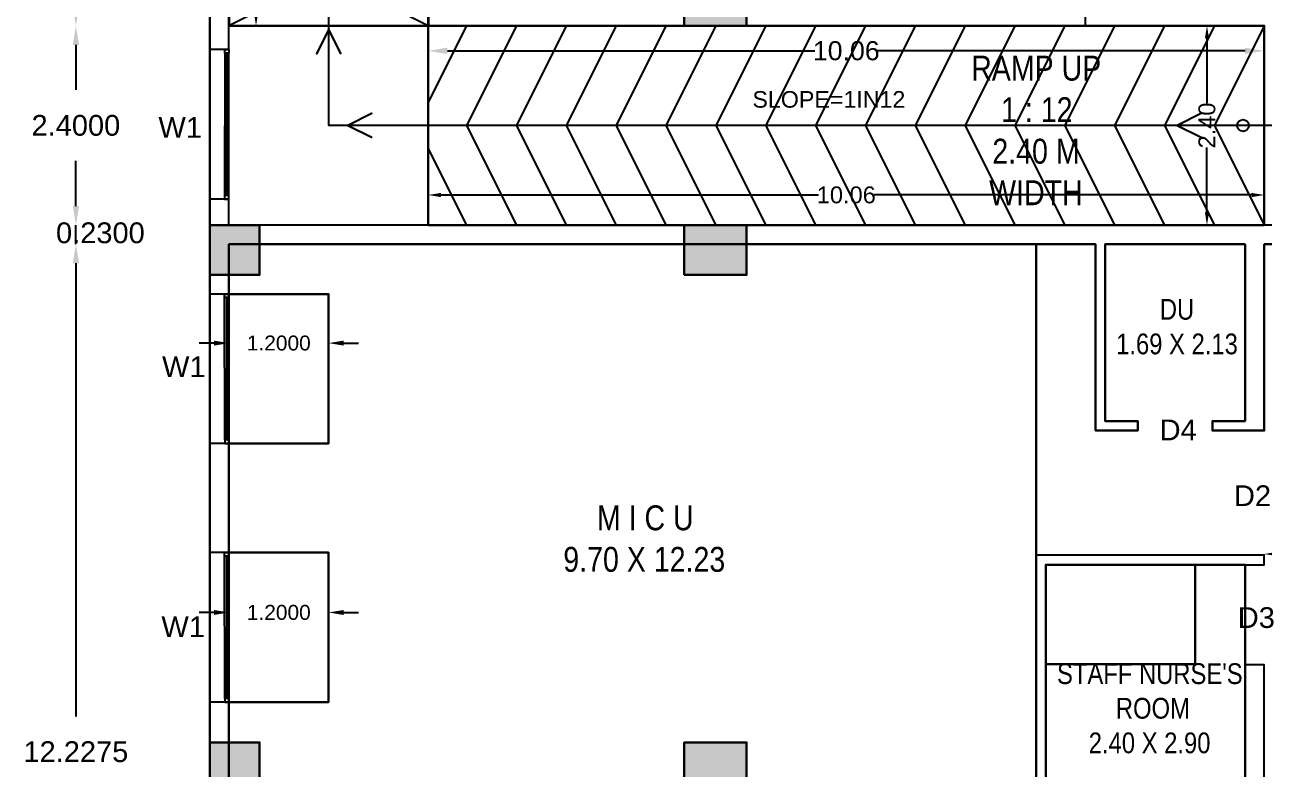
# Model space of a CAD drawing. Header units: metres. Extents: x -38 to 401, y 28 to 287.
# Drawn here: x 238.61 to 253.53, y 134.26 to 143.22 of the extents above; entities that cross this region are included whole.
import ezdxf

# ---------------------------------------------------------------- set-up
doc = ezdxf.new("R2010")
doc.units = ezdxf.units.M
for name, color, linetype in [('BLK_1_DA_RAMP_1', 30, 'Continuous'), ('BLK_1_FLR_4_AC_ROOM_1', 117, 'Continuous'), ('BLK_1_FLR_4_AC_ROOM_7', 117, 'Continuous'), ('BLK_1_FLR_4_ACROOM_1_LIGHT_VENTILATION_1', 117, 'Continuous'), ('BLK_1_FLR_4_ACROOM_1_LIGHT_VENTILATION_2', 117, 'Continuous'), ('BLK_1_FLR_4_ACROOM_7_LIGHT_VENTILATION_1', 117, 'Continuous'), ('BLK_1_FLR_4_CARPET_AREA', 10, 'Continuous'), ('PATH_WAY', 140, 'Continuous'), ('UBEAM', 1, 'Continuous'), ('UHATCH', 8, 'Continuous')]:
    doc.layers.add(name, color=color, linetype=linetype)
for name, color, linetype, lineweight in [('BLK_1_FLR_4_BLT_UP_AREA', 4, 'Continuous', 30), ('BLK_1_LVL_4_BLDG_FOOT_PRINT', 4, 'Continuous', 30), ('BLK_1_PLINTH_HEIGHT', 4, 'Continuous', 30), ('UCOLUMN', 6, 'Continuous', 30)]:
    doc.layers.add(name, color=color, linetype=linetype, lineweight=lineweight)
doc.styles.get("Standard").update_dxf_attribs({"font": 'arial.ttf'})
doc.dimstyles.get("Standard").update_dxf_attribs({"dimtxt": 0.18, "dimasz": 0.18, "dimexe": 0.18, "dimexo": 0.0625, "dimgap": 0.09, "dimtad": 0, "dimtih": 1, "dimtoh": 1, "dimdec": 4, "dimzin": 0, "dimdsep": 46, "dimtxsty": 'Standard', "dimcen": 0.09, "dimadec": 0, "dimazin": 0, "dimtfac": 1, "dimtdec": 4, "dimtofl": 0, "dimtmove": 0, "dimatfit": 3, "dimfxl": 0, "dimtolj": 1, "dimtzin": 0, "dimarcsym": 0})
doc.dimstyles.new('STANDARD$0', dxfattribs={"dimtxt": 7, "dimasz": 3, "dimexe": 3, "dimexo": 1, "dimgap": 1.5, "dimtad": 1, "dimdec": 1, "dimzin": 1, "dimdsep": 46, "dimlunit": 4, "dimtxsty": 'Standard', "dimblk": 'OBLIQUE', "dimcen": 0.09375, "dimdle": 1, "dimclrd": 8, "dimclre": 8, "dimclrt": 7, "dimadec": 1, "dimazin": 0, "dimtfac": 1, "dimtdec": 1, "dimtix": 1, "dimtmove": 2, "dimatfit": 3, "dimldrblk": 'ARCHTICK', "dimfxl": 0, "dimfrac": 2, "dimtolj": 1, "dimtzin": 0, "dimarcsym": 0})

# ---------------------------------------------------------------- blocks, each defined once
blk = doc.blocks.new('*D171')
at = {"color": 0, "lineweight": -2}
for p, q in [((243.701, 142.91), (248.124, 142.91)), ((253.301, 142.91), (248.878, 142.91))]:
    blk.add_line(p, q, dxfattribs=at)
at = {"color": 0}
for points in [[(243.701, 142.949), (243.701, 142.872), (243.471, 142.91)], [(253.301, 142.949), (253.301, 142.872), (253.531, 142.91)]]:
    blk.add_solid(points, dxfattribs=at)
at = {"layer": 'Defpoints', "color": 0}
for p in [(243.471, 143.211), (253.531, 143.211), (243.471, 142.91)]:
    blk.add_point(p, dxfattribs=at)
at = {"color": 0, "lineweight": 25, "insert": (248.501, 142.91), "char_height": 0.23, "attachment_point": 5}
blk.add_mtext('\\A1;10.06', dxfattribs=at)
blk = doc.blocks.new('600X600')
at = {"layer": 'UHATCH', "linetype": 'Continuous'}
h = blk.add_hatch(color=256, dxfattribs=at)
h.dxf.hatch_style = 1
h.paths.add_polyline_path([(600, 600), (0, 600), (0, 0), (600, 0)])
at = {"layer": 'UCOLUMN', "linetype": 'Continuous'}
blk.add_lwpolyline([(0, 0), (600, 0), (600, 600), (0, 600)], close=True, dxfattribs=at)
blk = doc.blocks.new('750 x 750')
blk.add_blockref('600X600', (0, 75))
blk = doc.blocks.new('600X750')
at = {"layer": 'UHATCH', "linetype": 'Continuous'}
h = blk.add_hatch(color=256, dxfattribs=at)
h.dxf.hatch_style = 1
h.paths.add_polyline_path([(0, 600), (-750, 600), (-750, 0), (0, 0)])
at = {"layer": 'UCOLUMN', "linetype": 'Continuous'}
blk.add_lwpolyline([(0, 0), (-750, 0), (-750, 600), (0, 600)], close=True, dxfattribs=at)
blk = doc.blocks.new('300 x 750')
at = {"layer": 'UHATCH', "linetype": 'Continuous'}
h = blk.add_hatch(color=256, dxfattribs=at)
h.dxf.hatch_style = 1
h.paths.add_polyline_path([(750, 0), (750, 300), (0, 300), (0, 0)])
at = {"layer": 'UCOLUMN', "linetype": 'Continuous'}
blk.add_lwpolyline([(0, 300), (0, 0), (750, 0), (750, 300)], close=True, dxfattribs=at)
blk = doc.blocks.new('ASDFSDFSDFDFD')
at = {"layer": 'UBEAM', "linetype": 'Continuous'}
for name, p in [('300 x 750', (-15840, 30920)), ('750 x 750', (-21550, 27845)), ('750 x 750', (-21550, 21615))]:
    blk.add_blockref(name, p, dxfattribs=at)
at = {"layer": 'UBEAM', "xscale": -1}
for p in [(-15840, 27920), (-15840, 21690)]:
    blk.add_blockref('600X750', p, dxfattribs=at)
blk = doc.blocks.new('*D502')
at = {"color": 0, "lineweight": -2}
for p, q in [((239.229, 140.351), (239.229, 134.895)), ((239.229, 128.584), (239.229, 134.04))]:
    blk.add_line(p, q, dxfattribs=at)
at = {"color": 0}
for points in [[(239.191, 140.351), (239.268, 140.351), (239.229, 140.581)], [(239.191, 128.584), (239.268, 128.584), (239.229, 128.354)]]:
    blk.add_solid(points, dxfattribs=at)
at = {"layer": 'Defpoints', "color": 0}
for p in [(239.229, 140.581), (241.071, 140.581), (241.071, 128.354)]:
    blk.add_point(p, dxfattribs=at)
at = {"color": 0, "lineweight": 25, "insert": (239.229, 134.468), "char_height": 0.25, "attachment_point": 5}
blk.add_mtext('\\A1;12.2275', dxfattribs=at)
blk = doc.blocks.new('*D503')
at = {"color": 0, "lineweight": -2}
for p, q in [((239.229, 141.041), (239.229, 141.271)), ((239.229, 140.581), (239.229, 140.811)), ((239.229, 140.351), (239.229, 140.121))]:
    blk.add_line(p, q, dxfattribs=at)
at = {"color": 0}
for points in [[(239.191, 141.041), (239.268, 141.041), (239.229, 140.811)], [(239.191, 140.351), (239.268, 140.351), (239.229, 140.581)]]:
    blk.add_solid(points, dxfattribs=at)
at = {"layer": 'Defpoints', "color": 0}
for p in [(239.229, 140.811), (240.841, 140.811), (241.071, 140.581)]:
    blk.add_point(p, dxfattribs=at)
at = {"color": 0, "lineweight": 25, "insert": (239.524, 140.717), "char_height": 0.25, "attachment_point": 5}
blk.add_mtext('\\A1;0.2300', dxfattribs=at)
blk = doc.blocks.new('*D504')
at = {"color": 0, "lineweight": -2}
for p, q in [((239.229, 142.981), (239.229, 142.439)), ((239.229, 141.041), (239.229, 141.584))]:
    blk.add_line(p, q, dxfattribs=at)
at = {"color": 0}
for points in [[(239.191, 142.981), (239.268, 142.981), (239.229, 143.211)], [(239.191, 141.041), (239.268, 141.041), (239.229, 140.811)]]:
    blk.add_solid(points, dxfattribs=at)
at = {"layer": 'Defpoints', "color": 0}
for p in [(239.229, 143.211), (241.071, 143.211), (240.841, 140.811)]:
    blk.add_point(p, dxfattribs=at)
at = {"color": 0, "lineweight": 25, "insert": (239.229, 142.011), "char_height": 0.25, "attachment_point": 5}
blk.add_mtext('\\A1;2.4000', dxfattribs=at)
blk = doc.blocks.new('*D505')
at = {"color": 0, "lineweight": -2}
for p, q in [((239.229, 147.691), (239.229, 145.994)), ((239.229, 143.441), (239.229, 145.139))]:
    blk.add_line(p, q, dxfattribs=at)
at = {"color": 0}
for points in [[(239.191, 147.691), (239.268, 147.691), (239.229, 147.921)], [(239.191, 143.441), (239.268, 143.441), (239.229, 143.211)]]:
    blk.add_solid(points, dxfattribs=at)
at = {"layer": 'Defpoints', "color": 0}
for p in [(239.229, 147.921), (241.071, 147.921), (241.071, 143.211)]:
    blk.add_point(p, dxfattribs=at)
at = {"color": 0, "lineweight": 25, "insert": (239.229, 145.566), "char_height": 0.25, "attachment_point": 5}
blk.add_mtext('\\A1;4.7100', dxfattribs=at)
blk = doc.blocks.new('*D745')
at = {"layer": 'Defpoints', "color": 0}
for p in [(253.531, 136.836), (255.931, 136.85), (255.931, 136.836)]:
    blk.add_point(p, dxfattribs=at)
at = {"layer": 'PATH_WAY', "color": 0, "lineweight": -2}
for p, q in [((253.531, 136.836), (253.531, 136.85)), ((253.683, 136.85), (254.463, 136.85)), ((255.778, 136.85), (254.998, 136.85)), ((255.931, 136.836), (255.931, 136.85))]:
    blk.add_line(p, q, dxfattribs=at)
at = {"layer": 'PATH_WAY', "color": 0}
for points in [[(253.683, 136.876), (253.683, 136.825), (253.531, 136.85)], [(255.778, 136.876), (255.778, 136.825), (255.931, 136.85)]]:
    blk.add_solid(points, dxfattribs=at)
at = {"layer": 'PATH_WAY', "color": 0, "lineweight": 30, "insert": (254.731, 136.85), "char_height": 0.2032, "attachment_point": 5}
blk.add_mtext('\\A1;2.40', dxfattribs=at)
blk = doc.blocks.new('*D783')
at = {"layer": 'BLK_1_DA_RAMP_1', "color": 0, "lineweight": -2}
for p, q in [((241.308, 147.921), (241.397, 147.921)), ((241.397, 147.769), (241.397, 145.817)), ((241.397, 143.364), (241.397, 145.316)), ((241.308, 143.211), (241.397, 143.211))]:
    blk.add_line(p, q, dxfattribs=at)
at = {"layer": 'BLK_1_DA_RAMP_1', "color": 0}
for points in [[(241.372, 147.769), (241.423, 147.769), (241.397, 147.921)], [(241.372, 143.364), (241.423, 143.364), (241.397, 143.211)]]:
    blk.add_solid(points, dxfattribs=at)
at = {"layer": 'Defpoints', "color": 0}
for p in [(241.071, 147.921), (241.073, 143.211), (241.397, 143.211)]:
    blk.add_point(p, dxfattribs=at)
at = {"layer": 'BLK_1_DA_RAMP_1', "color": 0, "lineweight": 30, "insert": (241.397, 145.566), "char_height": 0.2032, "attachment_point": 5, "rotation": 90}
blk.add_mtext('\\A1;4.71', dxfattribs=at)
blk = doc.blocks.new('*D984')
at = {"layer": 'BLK_1_FLR_4_ACROOM_1_LIGHT_VENTILATION_1', "color": 0, "lineweight": -2}
for p, q in [((241.071, 139.919), (241.071, 139.21)), ((242.271, 139.919), (242.271, 139.21)), ((240.891, 139.39), (240.711, 139.39)), ((242.451, 139.39), (242.631, 139.39))]:
    blk.add_line(p, q, dxfattribs=at)
at = {"layer": 'BLK_1_FLR_4_ACROOM_1_LIGHT_VENTILATION_1', "color": 0}
for points in [[(240.891, 139.42), (240.891, 139.36), (241.071, 139.39)], [(242.451, 139.42), (242.451, 139.36), (242.271, 139.39)]]:
    blk.add_solid(points, dxfattribs=at)
at = {"layer": 'Defpoints', "color": 0}
for p in [(241.071, 139.981), (242.271, 139.981), (241.071, 139.39)]:
    blk.add_point(p, dxfattribs=at)
at = {"layer": 'BLK_1_FLR_4_ACROOM_1_LIGHT_VENTILATION_1', "color": 0, "lineweight": 30, "insert": (241.671, 139.39), "char_height": 0.18, "attachment_point": 5}
blk.add_mtext('\\A1;1.2000', dxfattribs=at)
blk = doc.blocks.new('*D985')
at = {"layer": 'BLK_1_FLR_4_ACROOM_1_LIGHT_VENTILATION_2', "color": 0, "lineweight": -2}
for p, q in [((241.071, 136.804), (241.071, 135.966)), ((242.271, 136.804), (242.271, 135.966)), ((240.891, 136.146), (240.711, 136.146)), ((242.451, 136.146), (242.631, 136.146))]:
    blk.add_line(p, q, dxfattribs=at)
at = {"layer": 'BLK_1_FLR_4_ACROOM_1_LIGHT_VENTILATION_2', "color": 0}
for points in [[(240.891, 136.176), (240.891, 136.116), (241.071, 136.146)], [(242.451, 136.176), (242.451, 136.116), (242.271, 136.146)]]:
    blk.add_solid(points, dxfattribs=at)
at = {"layer": 'Defpoints', "color": 0}
for p in [(241.071, 136.866), (242.271, 136.866), (242.271, 136.146)]:
    blk.add_point(p, dxfattribs=at)
at = {"layer": 'BLK_1_FLR_4_ACROOM_1_LIGHT_VENTILATION_2', "color": 0, "lineweight": 30, "insert": (241.671, 136.146), "char_height": 0.18, "attachment_point": 5}
blk.add_mtext('\\A1;1.2000', dxfattribs=at)
blk = doc.blocks.new('*D1244')
at = {"layer": 'BLK_1_DA_RAMP_1', "color": 0, "lineweight": -2}
for p, q in [((252.932, 143.211), (252.842, 143.211)), ((252.842, 143.059), (252.842, 142.279)), ((252.842, 140.964), (252.842, 141.744)), ((252.932, 140.811), (252.842, 140.811))]:
    blk.add_line(p, q, dxfattribs=at)
at = {"layer": 'BLK_1_DA_RAMP_1', "color": 0}
for points in [[(252.817, 143.059), (252.868, 143.059), (252.842, 143.211)], [(252.817, 140.964), (252.868, 140.964), (252.842, 140.811)]]:
    blk.add_solid(points, dxfattribs=at)
at = {"layer": 'Defpoints', "color": 0}
for p in [(252.842, 143.211), (253.531, 143.211), (253.531, 140.811)]:
    blk.add_point(p, dxfattribs=at)
at = {"layer": 'BLK_1_DA_RAMP_1', "color": 0, "lineweight": 30, "insert": (252.842, 142.011), "char_height": 0.2032, "attachment_point": 5, "rotation": 90}
blk.add_mtext('\\A1;2.40', dxfattribs=at)
blk = doc.blocks.new('*D1245')
at = {"layer": 'BLK_1_DA_RAMP_1', "color": 0, "lineweight": -2}
for p, q in [((243.471, 141.084), (243.471, 141.174)), ((243.623, 141.174), (248.165, 141.174)), ((253.378, 141.174), (248.836, 141.174)), ((253.531, 141.084), (253.531, 141.174))]:
    blk.add_line(p, q, dxfattribs=at)
at = {"layer": 'BLK_1_DA_RAMP_1', "color": 0}
for points in [[(243.623, 141.199), (243.623, 141.148), (243.471, 141.174)], [(253.378, 141.199), (253.378, 141.148), (253.531, 141.174)]]:
    blk.add_solid(points, dxfattribs=at)
at = {"layer": 'Defpoints', "color": 0}
for p in [(253.531, 141.174), (243.471, 140.811), (253.531, 140.811)]:
    blk.add_point(p, dxfattribs=at)
at = {"layer": 'BLK_1_DA_RAMP_1', "color": 0, "lineweight": 30, "insert": (248.501, 141.174), "char_height": 0.2032, "attachment_point": 5}
blk.add_mtext('\\A1;10.06', dxfattribs=at)

msp = doc.modelspace()

# ---------------------------------------------------------------- linework, layer by layer
at = {"color": 7, "lineweight": 25}
for p, q in [((240.84089, 148.22148), (240.84089, 142.92475)), ((241.07089, 142.92475), (241.07089, 148.22148)), ((243.47089, 143.21148), (243.47089, 147.92148)), ((251.37591, 143.44148), (251.37591, 143.21148)), ((243.47089, 143.21148), (241.07089, 143.21149)), ((253.53089, 143.21148), (243.47089, 143.21148)), ((243.47089, 143.21148), (243.47089, 140.81148)), ((253.53089, 143.21148), (253.53089, 140.81148)), ((241.07088, 142.92475), (240.84088, 142.92475)), ((240.84088, 141.12475), (240.84088, 142.92475)), ((241.01978, 142.88216), (241.01977, 141.1408)), ((241.0418, 141.16734), (241.04181, 142.88216)), ((241.05032, 141.16734), (241.05033, 142.88216)), ((241.07088, 141.1408), (241.07088, 142.88216)), ((253.65345, 142.01148), (252.48745, 142.01148)), ((241.07088, 141.12475), (240.84088, 141.12475)), ((240.84089, 141.12475), (240.84089, 140.81148)), ((240.84089, 141.12475), (240.84089, 140.81148)), ((241.07089, 140.81148), (241.07088, 141.12475)), ((253.98089, 140.81148), (240.84089, 140.81148)), ((240.84089, 139.98148), (240.84089, 140.81148)), ((241.07089, 139.98148), (241.07089, 140.58148)), ((241.07089, 140.58148), (251.50089, 140.58148)), ((251.50089, 140.58148), (251.50089, 138.33648)), ((251.61589, 138.45148), (251.61589, 140.58148)), ((251.61589, 140.58148), (253.30089, 140.58148)), ((253.30089, 140.58148), (253.30089, 138.45148)), ((253.53089, 138.33648), (253.53089, 140.58148)), ((253.53089, 140.58148), (253.98089, 140.58148)), ((240.84089, 139.98148), (240.84089, 138.18148)), ((241.07087, 139.98148), (240.8409, 139.98148)), ((241.01978, 138.22407), (241.01977, 139.96543)), ((241.04181, 139.93889), (241.04181, 138.22407)), ((241.05032, 139.93889), (241.05033, 138.22407)), ((241.07088, 139.96543), (241.07089, 138.22407)), ((252.00839, 138.45148), (251.61589, 138.45148)), ((252.00839, 138.33648), (252.00839, 138.45148)), ((253.30089, 138.45148), (252.90839, 138.45148)), ((252.90839, 138.45148), (252.90839, 138.33648)), ((251.50089, 138.33648), (252.00839, 138.33648)), ((252.90839, 138.33648), (253.53089, 138.33648)), ((240.84089, 136.86648), (240.84089, 138.18148)), ((241.0709, 138.18148), (240.8409, 138.18148)), ((241.07089, 136.86648), (241.07089, 138.18148)), ((240.84089, 136.86648), (240.84089, 135.06648)), ((241.07087, 136.86648), (240.8409, 136.86648)), ((241.01978, 135.10907), (241.01977, 136.85043)), ((241.04181, 136.82389), (241.04181, 135.10907)), ((241.05032, 136.82389), (241.05033, 135.10907)), ((241.07088, 136.85043), (241.07089, 135.10907)), ((240.84089, 133.75148), (240.84089, 135.06648)), ((241.0709, 135.06648), (240.8409, 135.06648)), ((241.07089, 133.75148), (241.07089, 135.06648))]:
    msp.add_line(p, q, dxfattribs=at)
for points in [[(252.6309, 142.01148), (242.27252, 142.01148), (242.27252, 149.04666), (262.43528, 149.04666), (262.43528, 142.01148), (255.0309, 142.01148)], [(243.47089, 143.21148), (242.27089, 143.81148), (241.07089, 143.21148)], [(243.93089, 143.21148), (243.47089, 142.29148)], [(244.53089, 143.21148), (243.93089, 142.01148), (244.53089, 140.81148)], [(245.13089, 143.21148), (244.53089, 142.01148), (245.13089, 140.81148)], [(245.73089, 143.21148), (245.13089, 142.01148), (245.73089, 140.81148)], [(246.33089, 143.21148), (245.73089, 142.01148), (246.33089, 140.81148)], [(246.93089, 143.21148), (246.33089, 142.01148), (246.93089, 140.81148)], [(247.53089, 143.21148), (246.93089, 142.01148), (247.53089, 140.81148)], [(248.13089, 143.21148), (247.53089, 142.01148), (248.13089, 140.81148)], [(248.73089, 143.21148), (248.13089, 142.01148), (248.73089, 140.81148)], [(249.33089, 143.21148), (248.73089, 142.01148), (249.33089, 140.81148)], [(249.93089, 143.21148), (249.33089, 142.01148), (249.93089, 140.81148)], [(250.53089, 143.21148), (249.93089, 142.01148), (250.53089, 140.81148)], [(251.13089, 143.21148), (250.53089, 142.01148), (251.13089, 140.81148)], [(251.73089, 143.21148), (251.13089, 142.01148), (251.73089, 140.81148)], [(252.33089, 143.21148), (251.73089, 142.01148), (252.33089, 140.81148)], [(252.93089, 143.21148), (252.33089, 142.01148), (252.93089, 140.81148)], [(253.53089, 143.21148), (252.93089, 142.01148), (253.53089, 140.81148)], [(243.47089, 141.73148), (243.93089, 140.81148)]]:
    msp.add_lwpolyline(points, dxfattribs=at)
for points in [[(242.41489, 142.87209), (242.41943, 142.87623), (242.27706, 143.16138), (242.27252, 143.15724), (242.26798, 143.16138), (242.12561, 142.87623), (242.13015, 142.87209), (242.27252, 143.15724)], [(241.07088, 142.88216), (241.01978, 142.88216), (241.01978, 142.92475), (241.07088, 142.92475)], [(242.79081, 141.86911), (242.78667, 141.86457), (242.50153, 142.00694), (242.50567, 142.01148), (242.50153, 142.01602), (242.78667, 142.1584), (242.79081, 142.15385), (242.50567, 142.01148)], [(252.7726, 141.86911), (252.76846, 141.86457), (252.48331, 142.00694), (252.48745, 142.01148), (252.48331, 142.01602), (252.76846, 142.1584), (252.7726, 142.15385), (252.48745, 142.01148)], [(241.07088, 141.16734), (241.01977, 141.16734), (241.01977, 141.12475), (241.07088, 141.12475)], [(241.07088, 139.93889), (241.01977, 139.93889), (241.01977, 139.98148), (241.07088, 139.98148)], [(241.07089, 138.22407), (241.01978, 138.22407), (241.01978, 138.18148), (241.07089, 138.18148)], [(241.07088, 136.82389), (241.01977, 136.82389), (241.01977, 136.86648), (241.07088, 136.86648)], [(253.53089, 136.83648), (250.78589, 136.83648), (250.78589, 132.09648), (253.53089, 132.09648), (253.53089, 135.51648), (253.30089, 135.51648), (253.30089, 132.21148), (250.90089, 132.21148), (250.90089, 133.71148), (252.40089, 133.71148), (252.40089, 133.82648), (250.90089, 133.82648), (250.90089, 136.72148), (253.53089, 136.72148)], [(241.07089, 135.10907), (241.01978, 135.10907), (241.01978, 135.06648), (241.07089, 135.06648)]]:
    msp.add_lwpolyline(points, close=True, dxfattribs=at)
msp.add_circle((253.27572, 142.01148), 0.07122, dxfattribs=at)
at = {"layer": 'BLK_1_DA_RAMP_1', "color": 1, "lineweight": 30}
for points in [[(243.47089, 147.92149), (241.07088, 147.92149), (241.07251, 143.21149), (243.47253, 143.21149)], [(243.47088, 143.21149), (253.53089, 143.21149), (253.53089, 140.81148), (243.47088, 140.81148)]]:
    msp.add_lwpolyline(points, close=True, dxfattribs=at)
at = {"layer": 'BLK_1_FLR_4_AC_ROOM_1', "color": 2, "lineweight": 30}
msp.add_lwpolyline([(250.78589, 128.35398), (241.07089, 128.35398), (241.07089, 140.58148), (250.78589, 140.58148)], close=True, dxfattribs=at)
at = {"layer": 'BLK_1_FLR_4_AC_ROOM_7', "color": 2, "lineweight": 30}
msp.add_lwpolyline([(250.90089, 133.82648), (253.30089, 133.82648), (253.30089, 136.72148), (250.90089, 136.72148)], close=True, dxfattribs=at)
at = {"layer": 'BLK_1_FLR_4_ACROOM_1_LIGHT_VENTILATION_1', "color": 2, "lineweight": 30}
msp.add_lwpolyline([(241.07089, 138.18148), (241.07089, 139.98148), (242.27089, 139.98148), (242.27089, 138.18148)], close=True, dxfattribs=at)
at = {"layer": 'BLK_1_FLR_4_ACROOM_1_LIGHT_VENTILATION_2', "color": 2, "lineweight": 30}
msp.add_lwpolyline([(241.07087, 135.06648), (241.07087, 136.86648), (242.27087, 136.86648), (242.27087, 135.06648)], close=True, dxfattribs=at)
at = {"layer": 'BLK_1_FLR_4_ACROOM_7_LIGHT_VENTILATION_1', "color": 2, "lineweight": 30}
msp.add_lwpolyline([(252.70089, 135.52148), (250.90089, 135.52148), (250.90089, 136.72148), (252.70089, 136.72148)], close=True, dxfattribs=at)
at = {"layer": 'BLK_1_FLR_4_BLT_UP_AREA', "color": 12, "lineweight": 30}
msp.add_lwpolyline([(240.84087, 97.20137), (240.84089, 150.54866), (263.89089, 150.5543), (263.89089, 140.58148), (262.39089, 140.58148), (262.39087, 97.20137)], close=True, dxfattribs=at)
at = {"layer": 'BLK_1_FLR_4_CARPET_AREA', "color": 15, "linetype": 'Continuous', "lineweight": 30}
msp.add_lwpolyline([(241.07089, 128.35398), (241.07089, 140.21148), (241.44089, 140.21148), (241.44089, 140.58148), (251.50089, 140.58148), (251.50089, 138.33648), (252.00839, 138.33648), (252.00839, 138.45148), (251.61589, 138.45148), (251.61589, 140.58148), (253.30089, 140.58148), (253.30089, 138.45148), (252.90839, 138.45148), (252.90839, 138.33648), (253.53089, 138.33648), (253.53089, 140.58148), (255.93089, 140.58148), (255.93089, 133.45901)], dxfattribs=at)
at = {"layer": 'BLK_1_LVL_4_BLDG_FOOT_PRINT', "color": 1}
msp.add_lwpolyline([(240.84087, 97.20148), (240.84087, 150.54585), (263.89087, 150.55148), (263.89087, 140.58148), (262.39087, 140.58148), (262.39087, 97.20148)], close=True, dxfattribs=at)
at = {"layer": 'BLK_1_PLINTH_HEIGHT', "color": 3, "lineweight": 30}
msp.add_lwpolyline([(250.90089, 133.82648), (253.30089, 133.82648), (253.30089, 136.72148), (250.90089, 136.72148)], close=True, dxfattribs=at)

# ---------------------------------------------------------------- block references
at = {"color": 7, "lineweight": 25, "xscale": 0.001, "yscale": 0.001, "zscale": 0.001}
msp.add_blockref('ASDFSDFSDFDFD', (262.39089, 112.29148), dxfattribs=at)
msp.add_blockref('ASDFSDFSDFDFD', (262.39089, 112.29148), dxfattribs=at)

# ---------------------------------------------------------------- texts
at = {"color": 7, "lineweight": 25}
for s, insert, char_height, width, attachment_point in [('{\\fArial Narrow|b0|i0|c0|p34;\\W6.25863; \\W1;RAMP UP\\P\\W5.00994;  \\W1;1 : 12\\P{\\W8.919228; }2.40 M \\P{\\W8.515588; }WIDTH}', (249.40645, 142.85147), 0.3, 2.7201691, 1), ('{\\fArial Narrow|b0|i0|c0|p34;\\W8.33175;  \\W1;DU\\P\\W5.02768;  \\W1;1.69 X 2.13}', (250.94806, 139.25185), 0.25, 3.0224593, 7), ('{\\fArial Narrow|b0|i0|c0|p34;\\W5.00094;  \\W1;M I C U\\P{\\W5.771682; }9.70 X 12.23}', (244.54373, 136.63159), 0.3, 3.0224593, 7), ("{\\fArial Narrow|b0|i0|c0|p34;\\W5.12174; \\W1;STAFF NURSE'S\\P\\W6.50841;  \\W1; ROOM\\P{\\W9.916168; }2.40 X 2.90}", (250.62942, 134.44722), 0.25, 3.0224593, 7)]:
    msp.add_mtext(s, dxfattribs=dict(at, insert=insert, char_height=char_height, width=width, attachment_point=attachment_point))
at = {"color": 7, "lineweight": 25, "char_height": 0.25, "attachment_point": 1}
for s, insert in [('W1', (240.2224, 142.11276)), ('W1', (240.2664, 139.23076)), ('D4', (252.27251, 138.46953)), ('D2', (253.16693, 137.67718)), ('D3', (253.21281, 136.20975)), ('W1', (240.2584, 136.09876))]:
    msp.add_mtext_dynamic_manual_height_columns(s, width=331.5310086, gutter_width=1000, heights=[0], dxfattribs=dict(at, insert=insert))
at = {"layer": 'BLK_1_DA_RAMP_1', "color": 1, "lineweight": 30, "insert": (248.29174, 142.42549), "char_height": 0.2, "width": 1.8904692, "attachment_point": 2}
msp.add_mtext('SLOPE=1IN12', dxfattribs=at)

# ---------------------------------------------------------------- dimensions: what is measured, and where the dimension line sits
at = {"lineweight": 25}
for base, p1, p2, picture, middle in [((239.22948, 147.92149), (241.07089, 143.21149), (241.07089, 147.92149), '*D505', (239.22948, 145.56649)), ((239.22948, 143.21149), (240.84089, 140.81148), (241.07089, 143.21149), '*D504', (239.22948, 142.01149)), ((239.22948, 140.58148), (241.07089, 128.35398), (241.07089, 140.58148), '*D502', (239.22948, 134.46773))]:
    dim = msp.add_linear_dim(base=base, p1=p1, p2=p2, angle=90, dimstyle='Standard', override={"dimscale": 1, "dimtxt": 0.25, "dimasz": 0.23, "dimgap": 0.3, "dimpost": '\\X', "dimse1": 1, "dimse2": 1, "dimtmove": 1, "dimfxl": 25.4}, dxfattribs=at)
    dim.commit()
    dim.dimension.update_dxf_attribs({"geometry": picture, "text_midpoint": middle})
at = {"color": 7, "lineweight": 25}
dim = msp.add_linear_dim(base=(243.47089, 142.91044), p1=(253.53089, 143.21148), p2=(243.47089, 143.21148), text='10.06', dimstyle='Standard', override={"dimscale": 1, "dimtxt": 0.23, "dimasz": 0.23, "dimgap": 0, "dimse1": 1, "dimse2": 1, "dimtmove": 1}, dxfattribs=at)
dim.commit()
dim.dimension.update_dxf_attribs({"geometry": '*D171', "text_midpoint": (248.50089, 142.91044)})
at = {"lineweight": 25}
dim = msp.add_linear_dim(base=(239.22948, 140.81148), p1=(241.07089, 140.58148), p2=(240.84089, 140.81148), angle=90, dimstyle='Standard', override={"dimscale": 1, "dimtxt": 0.25, "dimasz": 0.23, "dimgap": 0.3, "dimpost": '\\X', "dimse1": 1, "dimse2": 1, "dimtmove": 1, "dimfxl": 25.4}, dxfattribs=at)
dim.commit()
dim.dimension.update_dxf_attribs({"geometry": '*D503', "text_midpoint": (239.52427, 140.71721), "dimtype": 128})
at = {"layer": 'BLK_1_DA_RAMP_1', "color": 1, "lineweight": 30}
dim = msp.add_linear_dim(base=(241.39715, 143.21149), p1=(241.07088, 147.92149), p2=(241.07251, 143.21149), angle=90, dimstyle='STANDARD$0', override={"dimscale": 0.001, "dimtxt": 203.2, "dimasz": 152.5, "dimexe": 0, "dimexo": 0, "dimgap": 2.286, "dimtad": 0, "dimtoh": 1, "dimdec": 2, "dimzin": 0, "dimlunit": 2, "dimpost": '', "dimcen": 2.286, "dimdle": 0, "dimclrd": 0, "dimclre": 0, "dimclrt": 0, "dimadec": 0, "dimtdec": 2, "dimtix": 0, "dimtofl": 0, "dimtmove": 0, "dimfxl": 89.5, "dimfxlon": 1, "dimfrac": 0}, dxfattribs=at)
dim.commit()
dim.dimension.update_dxf_attribs({"geometry": '*D783', "text_midpoint": (241.39715, 145.56649)})
at = {"layer": 'BLK_1_DA_RAMP_1', "color": 2, "lineweight": 30}
dim = msp.add_linear_dim(base=(252.84233, 143.21149), p1=(253.53089, 140.81148), p2=(253.53089, 143.21149), angle=90, dimstyle='STANDARD$0', override={"dimscale": 0.001, "dimtxt": 203.2, "dimasz": 152.5, "dimexe": 0, "dimexo": 0, "dimgap": 2.286, "dimtad": 0, "dimtoh": 1, "dimdec": 2, "dimzin": 0, "dimlunit": 2, "dimpost": '', "dimcen": 2.286, "dimdle": 0, "dimclrd": 0, "dimclre": 0, "dimclrt": 0, "dimadec": 0, "dimtdec": 2, "dimtix": 0, "dimtofl": 0, "dimtmove": 0, "dimfxl": 89.5, "dimfxlon": 1, "dimfrac": 0}, dxfattribs=at)
dim.commit()
dim.dimension.update_dxf_attribs({"geometry": '*D1244', "text_midpoint": (252.84233, 142.01148)})
at = {"layer": 'BLK_1_DA_RAMP_1', "color": 1, "lineweight": 30}
dim = msp.add_linear_dim(base=(253.53089, 141.17367), p1=(243.47088, 140.81148), p2=(253.53089, 140.81148), dimstyle='STANDARD$0', override={"dimscale": 0.001, "dimtxt": 203.2, "dimasz": 152.5, "dimexe": 0, "dimexo": 0, "dimgap": 2.286, "dimtad": 0, "dimtoh": 1, "dimdec": 2, "dimzin": 0, "dimlunit": 2, "dimpost": '', "dimcen": 2.286, "dimdle": 0, "dimclrd": 0, "dimclre": 0, "dimclrt": 0, "dimadec": 0, "dimtdec": 2, "dimtix": 0, "dimtofl": 0, "dimtmove": 0, "dimfxl": 89.5, "dimfxlon": 1, "dimfrac": 0}, dxfattribs=at)
dim.commit()
dim.dimension.update_dxf_attribs({"geometry": '*D1245', "text_midpoint": (248.50088, 141.17367)})
at = {"layer": 'BLK_1_FLR_4_ACROOM_1_LIGHT_VENTILATION_1', "color": 232, "lineweight": 30}
dim = msp.add_linear_dim(base=(241.07089, 139.38984), p1=(242.27089, 139.98148), p2=(241.07089, 139.98148), dimstyle='STANDARD$0', override={"dimtxt": 0.18, "dimasz": 0.18, "dimexe": 0.18, "dimexo": 0.0625, "dimgap": 0.09, "dimtad": 0, "dimtih": 1, "dimtoh": 1, "dimdec": 4, "dimzin": 0, "dimlunit": 2, "dimpost": '', "dimcen": 0.09, "dimdle": 0, "dimclrd": 0, "dimclre": 0, "dimclrt": 0, "dimadec": 0, "dimtdec": 4, "dimtix": 0, "dimtofl": 0, "dimtmove": 0, "dimfrac": 0}, dxfattribs=at)
dim.commit()
dim.dimension.update_dxf_attribs({"geometry": '*D984', "text_midpoint": (241.67089, 139.38984)})
at = {"layer": 'BLK_1_FLR_4_ACROOM_1_LIGHT_VENTILATION_2', "color": 232, "lineweight": 30}
dim = msp.add_linear_dim(base=(242.27087, 136.14628), p1=(241.07087, 136.86648), p2=(242.27087, 136.86648), dimstyle='STANDARD$0', override={"dimtxt": 0.18, "dimasz": 0.18, "dimexe": 0.18, "dimexo": 0.0625, "dimgap": 0.09, "dimtad": 0, "dimtih": 1, "dimtoh": 1, "dimdec": 4, "dimzin": 0, "dimlunit": 2, "dimpost": '', "dimcen": 0.09, "dimdle": 0, "dimclrd": 0, "dimclre": 0, "dimclrt": 0, "dimadec": 0, "dimtdec": 4, "dimtix": 0, "dimtofl": 0, "dimtmove": 0, "dimfrac": 0}, dxfattribs=at)
dim.commit()
dim.dimension.update_dxf_attribs({"geometry": '*D985', "text_midpoint": (241.67087, 136.14628)})
at = {"layer": 'PATH_WAY', "color": 4, "lineweight": 30}
dim = msp.add_linear_dim(base=(255.93089, 136.8505), p1=(253.53089, 136.83648), p2=(255.93089, 136.83648), dimstyle='STANDARD$0', override={"dimscale": 0.001, "dimtxt": 203.2, "dimasz": 152.5, "dimexe": 0, "dimexo": 0, "dimgap": 2.286, "dimtad": 0, "dimtoh": 1, "dimdec": 2, "dimzin": 0, "dimlunit": 2, "dimpost": '', "dimcen": 2.286, "dimdle": 0, "dimclrd": 0, "dimclre": 0, "dimclrt": 0, "dimadec": 0, "dimtdec": 2, "dimtix": 0, "dimtofl": 0, "dimtmove": 0, "dimfxl": 89.5, "dimfxlon": 1, "dimfrac": 0}, dxfattribs=at)
dim.commit()
dim.dimension.update_dxf_attribs({"geometry": '*D745', "text_midpoint": (254.73089, 136.8505)})

doc.saveas('drawing.dxf')
